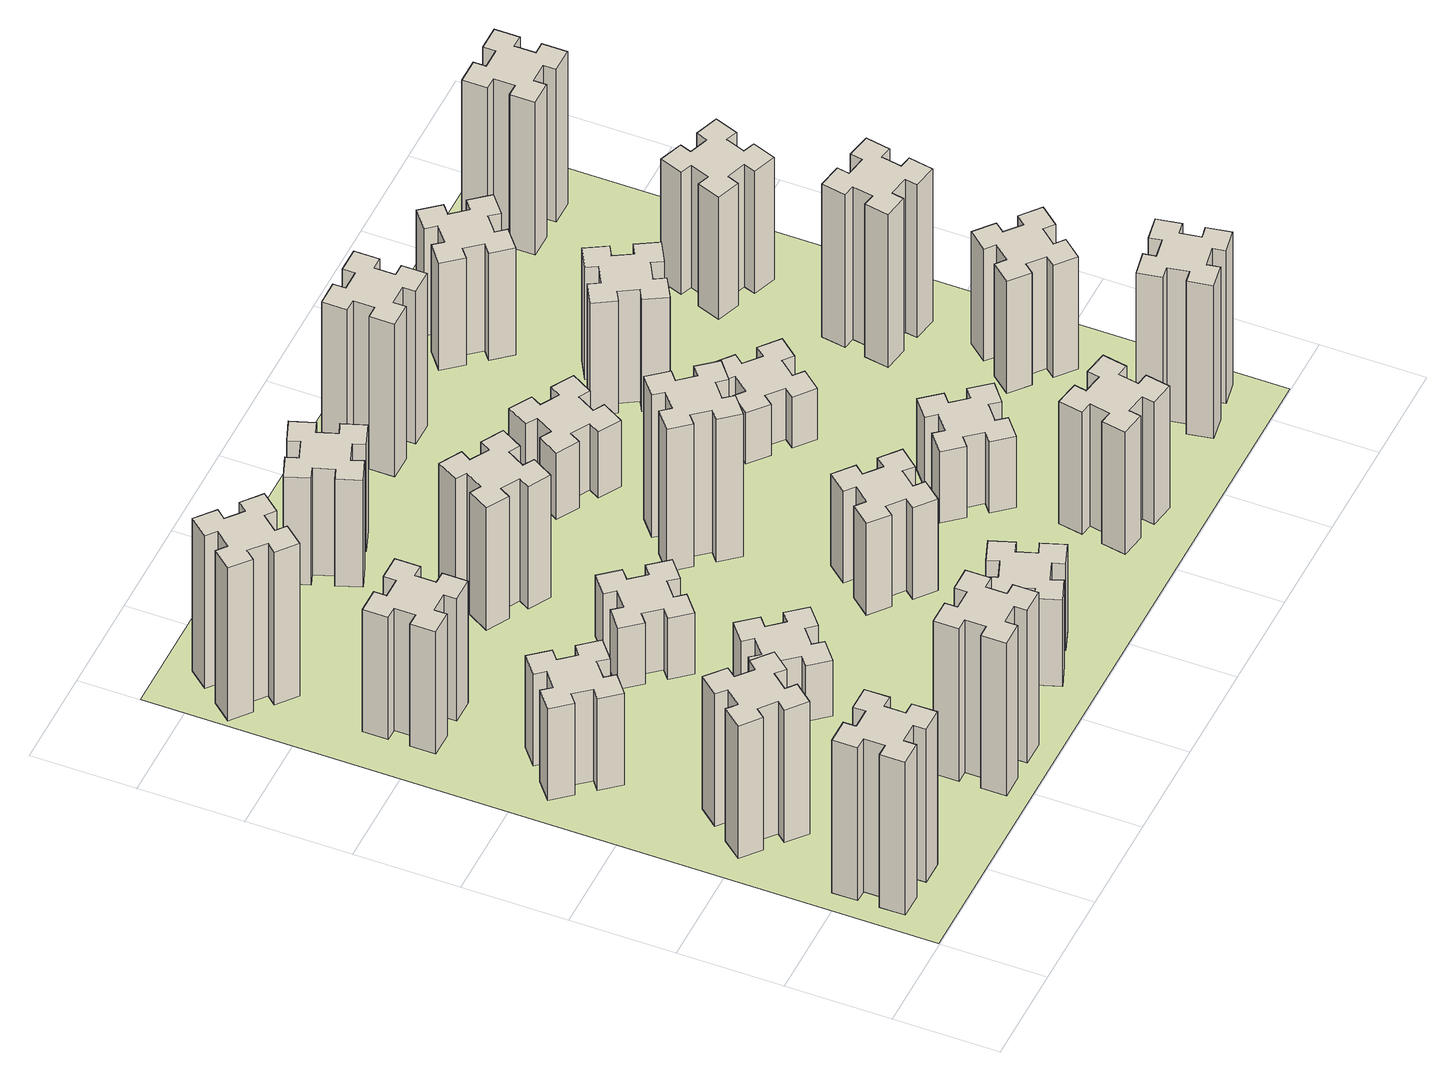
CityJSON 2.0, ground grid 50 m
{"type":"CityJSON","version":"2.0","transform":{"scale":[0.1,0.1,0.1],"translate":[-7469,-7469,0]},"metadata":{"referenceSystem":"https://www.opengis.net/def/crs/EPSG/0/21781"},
"CityObjects":{
"building1":{"type":"Building","attributes":{"class":"1000","function":"1000","usage":"1000","yearOfConstruction":2016,"roofType":"1000","measuredHeight":90,"storeysAboveGround":30,"storeysBelowGround":0},"geometry":[{"type":"Solid","lod":"1","boundaries":[[[[0,1,2,3,4,5,6,7,8,9,10,11,12,13,14,15,16,17,18,19]],[[17,16,20,21]],[[16,15,22,20]],[[15,14,23,22]],[[14,13,24,23]],[[13,12,25,24]],[[12,11,26,25]],[[11,10,27,26]],[[10,9,28,27]],[[9,8,29,28]],[[8,7,30,29]],[[7,6,31,30]],[[6,5,32,31]],[[5,4,33,32]],[[4,3,34,33]],[[3,2,35,34]],[[2,1,36,35]],[[1,0,37,36]],[[0,19,38,37]],[[19,18,39,38]],[[18,17,21,39]],[[24,25,26,27,28,29,30,31,32,33,34,35,36,37,38,39,21,20,22,23]]]]}]},
"building2":{"type":"Building","attributes":{"class":"1000","function":"1000","usage":"1000","yearOfConstruction":2016,"roofType":"1000","measuredHeight":78,"storeysAboveGround":30,"storeysBelowGround":0},"geometry":[{"type":"Solid","lod":"1","boundaries":[[[[40,41,42,43,44,45,46,47,48,49,50,51,52,53,54,55,56,57,58,59]],[[57,56,60,61]],[[56,55,62,60]],[[55,54,63,62]],[[54,53,64,63]],[[53,52,65,64]],[[52,51,66,65]],[[51,50,67,66]],[[50,49,68,67]],[[49,48,69,68]],[[48,47,70,69]],[[47,46,71,70]],[[46,45,72,71]],[[45,44,73,72]],[[44,43,74,73]],[[43,42,75,74]],[[42,41,76,75]],[[41,40,77,76]],[[40,59,78,77]],[[59,58,79,78]],[[58,57,61,79]],[[64,65,66,67,68,69,70,71,72,73,74,75,76,77,78,79,61,60,62,63]]]]}]},
"building3":{"type":"Building","attributes":{"class":"1000","function":"1000","usage":"1000","yearOfConstruction":2016,"roofType":"1000","measuredHeight":54,"storeysAboveGround":30,"storeysBelowGround":0},"geometry":[{"type":"Solid","lod":"1","boundaries":[[[[80,81,82,83,84,85,86,87,88,89,90,91,92,93,94,95,96,97,98,99]],[[97,96,100,101]],[[96,95,102,100]],[[95,94,103,102]],[[94,93,104,103]],[[93,92,105,104]],[[92,91,106,105]],[[91,90,107,106]],[[90,89,108,107]],[[89,88,109,108]],[[88,87,110,109]],[[87,86,111,110]],[[86,85,112,111]],[[85,84,113,112]],[[84,83,114,113]],[[83,82,115,114]],[[82,81,116,115]],[[81,80,117,116]],[[80,99,118,117]],[[99,98,119,118]],[[98,97,101,119]],[[104,105,106,107,108,109,110,111,112,113,114,115,116,117,118,119,101,100,102,103]]]]}]},
"building4":{"type":"Building","attributes":{"class":"1000","function":"1000","usage":"1000","yearOfConstruction":2016,"roofType":"1000","measuredHeight":72,"storeysAboveGround":30,"storeysBelowGround":0},"geometry":[{"type":"Solid","lod":"1","boundaries":[[[[120,121,122,123,124,125,126,127,128,129,130,131,132,133,134,135,136,137,138,139]],[[137,136,140,141]],[[136,135,142,140]],[[135,134,143,142]],[[134,133,144,143]],[[133,132,145,144]],[[132,131,146,145]],[[131,130,147,146]],[[130,129,148,147]],[[129,128,149,148]],[[128,127,150,149]],[[127,126,151,150]],[[126,125,152,151]],[[125,124,153,152]],[[124,123,154,153]],[[123,122,155,154]],[[122,121,156,155]],[[121,120,157,156]],[[120,139,158,157]],[[139,138,159,158]],[[138,137,141,159]],[[144,145,146,147,148,149,150,151,152,153,154,155,156,157,158,159,141,140,142,143]]]]}]},
"building5":{"type":"Building","attributes":{"class":"1000","function":"1000","usage":"1000","yearOfConstruction":2016,"roofType":"1000","measuredHeight":90,"storeysAboveGround":30,"storeysBelowGround":0},"geometry":[{"type":"Solid","lod":"1","boundaries":[[[[160,161,162,163,164,165,166,167,168,169,170,171,172,173,174,175,176,177,178,179]],[[177,176,180,181]],[[176,175,182,180]],[[175,174,183,182]],[[174,173,184,183]],[[173,172,185,184]],[[172,171,186,185]],[[171,170,187,186]],[[170,169,188,187]],[[169,168,189,188]],[[168,167,190,189]],[[167,166,191,190]],[[166,165,192,191]],[[165,164,193,192]],[[164,163,194,193]],[[163,162,195,194]],[[162,161,196,195]],[[161,160,197,196]],[[160,179,198,197]],[[179,178,199,198]],[[178,177,181,199]],[[184,185,186,187,188,189,190,191,192,193,194,195,196,197,198,199,181,180,182,183]]]]}]},
"building6":{"type":"Building","attributes":{"class":"1000","function":"1000","usage":"1000","yearOfConstruction":2016,"roofType":"1000","measuredHeight":90,"storeysAboveGround":30,"storeysBelowGround":0},"geometry":[{"type":"Solid","lod":"1","boundaries":[[[[200,201,202,203,204,205,206,207,208,209,210,211,212,213,214,215,216,217,218,219]],[[217,216,220,221]],[[216,215,222,220]],[[215,214,223,222]],[[214,213,224,223]],[[213,212,225,224]],[[212,211,226,225]],[[211,210,227,226]],[[210,209,228,227]],[[209,208,229,228]],[[208,207,230,229]],[[207,206,231,230]],[[206,205,232,231]],[[205,204,233,232]],[[204,203,234,233]],[[203,202,235,234]],[[202,201,236,235]],[[201,200,237,236]],[[200,219,238,237]],[[219,218,239,238]],[[218,217,221,239]],[[224,225,226,227,228,229,230,231,232,233,234,235,236,237,238,239,221,220,222,223]]]]}]},
"building7":{"type":"Building","attributes":{"class":"1000","function":"1000","usage":"1000","yearOfConstruction":2016,"roofType":"1000","measuredHeight":33,"storeysAboveGround":30,"storeysBelowGround":0},"geometry":[{"type":"Solid","lod":"1","boundaries":[[[[240,241,242,243,244,245,246,247,248,249,250,251,252,253,254,255,256,257,258,259]],[[257,256,260,261]],[[256,255,262,260]],[[255,254,263,262]],[[254,253,264,263]],[[253,252,265,264]],[[252,251,266,265]],[[251,250,267,266]],[[250,249,268,267]],[[249,248,269,268]],[[248,247,270,269]],[[247,246,271,270]],[[246,245,272,271]],[[245,244,273,272]],[[244,243,274,273]],[[243,242,275,274]],[[242,241,276,275]],[[241,240,277,276]],[[240,259,278,277]],[[259,258,279,278]],[[258,257,261,279]],[[264,265,266,267,268,269,270,271,272,273,274,275,276,277,278,279,261,260,262,263]]]]}]},
"building8":{"type":"Building","attributes":{"class":"1000","function":"1000","usage":"1000","yearOfConstruction":2016,"roofType":"1000","measuredHeight":36,"storeysAboveGround":30,"storeysBelowGround":0},"geometry":[{"type":"Solid","lod":"1","boundaries":[[[[280,281,282,283,284,285,286,287,288,289,290,291,292,293,294,295,296,297,298,299]],[[297,296,300,301]],[[296,295,302,300]],[[295,294,303,302]],[[294,293,304,303]],[[293,292,305,304]],[[292,291,306,305]],[[291,290,307,306]],[[290,289,308,307]],[[289,288,309,308]],[[288,287,310,309]],[[287,286,311,310]],[[286,285,312,311]],[[285,284,313,312]],[[284,283,314,313]],[[283,282,315,314]],[[282,281,316,315]],[[281,280,317,316]],[[280,299,318,317]],[[299,298,319,318]],[[298,297,301,319]],[[304,305,306,307,308,309,310,311,312,313,314,315,316,317,318,319,301,300,302,303]]]]}]},
"building9":{"type":"Building","attributes":{"class":"1000","function":"1000","usage":"1000","yearOfConstruction":2016,"roofType":"1000","measuredHeight":51,"storeysAboveGround":30,"storeysBelowGround":0},"geometry":[{"type":"Solid","lod":"1","boundaries":[[[[320,321,322,323,324,325,326,327,328,329,330,331,332,333,334,335,336,337,338,339]],[[337,336,340,341]],[[336,335,342,340]],[[335,334,343,342]],[[334,333,344,343]],[[333,332,345,344]],[[332,331,346,345]],[[331,330,347,346]],[[330,329,348,347]],[[329,328,349,348]],[[328,327,350,349]],[[327,326,351,350]],[[326,325,352,351]],[[325,324,353,352]],[[324,323,354,353]],[[323,322,355,354]],[[322,321,356,355]],[[321,320,357,356]],[[320,339,358,357]],[[339,338,359,358]],[[338,337,341,359]],[[344,345,346,347,348,349,350,351,352,353,354,355,356,357,358,359,341,340,342,343]]]]}]},
"building10":{"type":"Building","attributes":{"class":"1000","function":"1000","usage":"1000","yearOfConstruction":2016,"roofType":"1000","measuredHeight":72,"storeysAboveGround":30,"storeysBelowGround":0},"geometry":[{"type":"Solid","lod":"1","boundaries":[[[[360,361,362,363,364,365,366,367,368,369,370,371,372,373,374,375,376,377,378,379]],[[377,376,380,381]],[[376,375,382,380]],[[375,374,383,382]],[[374,373,384,383]],[[373,372,385,384]],[[372,371,386,385]],[[371,370,387,386]],[[370,369,388,387]],[[369,368,389,388]],[[368,367,390,389]],[[367,366,391,390]],[[366,365,392,391]],[[365,364,393,392]],[[364,363,394,393]],[[363,362,395,394]],[[362,361,396,395]],[[361,360,397,396]],[[360,379,398,397]],[[379,378,399,398]],[[378,377,381,399]],[[384,385,386,387,388,389,390,391,392,393,394,395,396,397,398,399,381,380,382,383]]]]}]},
"building11":{"type":"Building","attributes":{"class":"1000","function":"1000","usage":"1000","yearOfConstruction":2016,"roofType":"1000","measuredHeight":63,"storeysAboveGround":30,"storeysBelowGround":0},"geometry":[{"type":"Solid","lod":"1","boundaries":[[[[400,401,402,403,404,405,406,407,408,409,410,411,412,413,414,415,416,417,418,419]],[[417,416,420,421]],[[416,415,422,420]],[[415,414,423,422]],[[414,413,424,423]],[[413,412,425,424]],[[412,411,426,425]],[[411,410,427,426]],[[410,409,428,427]],[[409,408,429,428]],[[408,407,430,429]],[[407,406,431,430]],[[406,405,432,431]],[[405,404,433,432]],[[404,403,434,433]],[[403,402,435,434]],[[402,401,436,435]],[[401,400,437,436]],[[400,419,438,437]],[[419,418,439,438]],[[418,417,421,439]],[[424,425,426,427,428,429,430,431,432,433,434,435,436,437,438,439,421,420,422,423]]]]}]},
"building12":{"type":"Building","attributes":{"class":"1000","function":"1000","usage":"1000","yearOfConstruction":2016,"roofType":"1000","measuredHeight":54,"storeysAboveGround":30,"storeysBelowGround":0},"geometry":[{"type":"Solid","lod":"1","boundaries":[[[[440,441,442,443,444,445,446,447,448,449,450,451,452,453,454,455,456,457,458,459]],[[457,456,460,461]],[[456,455,462,460]],[[455,454,463,462]],[[454,453,464,463]],[[453,452,465,464]],[[452,451,466,465]],[[451,450,467,466]],[[450,449,468,467]],[[449,448,469,468]],[[448,447,470,469]],[[447,446,471,470]],[[446,445,472,471]],[[445,444,473,472]],[[444,443,474,473]],[[443,442,475,474]],[[442,441,476,475]],[[441,440,477,476]],[[440,459,478,477]],[[459,458,479,478]],[[458,457,461,479]],[[464,465,466,467,468,469,470,471,472,473,474,475,476,477,478,479,461,460,462,463]]]]}]},
"building13":{"type":"Building","attributes":{"class":"1000","function":"1000","usage":"1000","yearOfConstruction":2016,"roofType":"1000","measuredHeight":84,"storeysAboveGround":30,"storeysBelowGround":0},"geometry":[{"type":"Solid","lod":"1","boundaries":[[[[480,481,482,483,484,485,486,487,488,489,490,491,492,493,494,495,496,497,498,499]],[[497,496,500,501]],[[496,495,502,500]],[[495,494,503,502]],[[494,493,504,503]],[[493,492,505,504]],[[492,491,506,505]],[[491,490,507,506]],[[490,489,508,507]],[[489,488,509,508]],[[488,487,510,509]],[[487,486,511,510]],[[486,485,512,511]],[[485,484,513,512]],[[484,483,514,513]],[[483,482,515,514]],[[482,481,516,515]],[[481,480,517,516]],[[480,499,518,517]],[[499,498,519,518]],[[498,497,501,519]],[[504,505,506,507,508,509,510,511,512,513,514,515,516,517,518,519,501,500,502,503]]]]}]},
"building14":{"type":"Building","attributes":{"class":"1000","function":"1000","usage":"1000","yearOfConstruction":2016,"roofType":"1000","measuredHeight":39,"storeysAboveGround":30,"storeysBelowGround":0},"geometry":[{"type":"Solid","lod":"1","boundaries":[[[[520,521,522,523,524,525,526,527,528,529,530,531,532,533,534,535,536,537,538,539]],[[537,536,540,541]],[[536,535,542,540]],[[535,534,543,542]],[[534,533,544,543]],[[533,532,545,544]],[[532,531,546,545]],[[531,530,547,546]],[[530,529,548,547]],[[529,528,549,548]],[[528,527,550,549]],[[527,526,551,550]],[[526,525,552,551]],[[525,524,553,552]],[[524,523,554,553]],[[523,522,555,554]],[[522,521,556,555]],[[521,520,557,556]],[[520,539,558,557]],[[539,538,559,558]],[[538,537,541,559]],[[544,545,546,547,548,549,550,551,552,553,554,555,556,557,558,559,541,540,542,543]]]]}]},
"building15":{"type":"Building","attributes":{"class":"1000","function":"1000","usage":"1000","yearOfConstruction":2016,"roofType":"1000","measuredHeight":72,"storeysAboveGround":30,"storeysBelowGround":0},"geometry":[{"type":"Solid","lod":"1","boundaries":[[[[560,561,562,563,564,565,566,567,568,569,570,571,572,573,574,575,576,577,578,579]],[[577,576,580,581]],[[576,575,582,580]],[[575,574,583,582]],[[574,573,584,583]],[[573,572,585,584]],[[572,571,586,585]],[[571,570,587,586]],[[570,569,588,587]],[[569,568,589,588]],[[568,567,590,589]],[[567,566,591,590]],[[566,565,592,591]],[[565,564,593,592]],[[564,563,594,593]],[[563,562,595,594]],[[562,561,596,595]],[[561,560,597,596]],[[560,579,598,597]],[[579,578,599,598]],[[578,577,581,599]],[[584,585,586,587,588,589,590,591,592,593,594,595,596,597,598,599,581,580,582,583]]]]}]},
"building16":{"type":"Building","attributes":{"class":"1000","function":"1000","usage":"1000","yearOfConstruction":2016,"roofType":"1000","measuredHeight":90,"storeysAboveGround":30,"storeysBelowGround":0},"geometry":[{"type":"Solid","lod":"1","boundaries":[[[[600,601,602,603,604,605,606,607,608,609,610,611,612,613,614,615,616,617,618,619]],[[617,616,620,621]],[[616,615,622,620]],[[615,614,623,622]],[[614,613,624,623]],[[613,612,625,624]],[[612,611,626,625]],[[611,610,627,626]],[[610,609,628,627]],[[609,608,629,628]],[[608,607,630,629]],[[607,606,631,630]],[[606,605,632,631]],[[605,604,633,632]],[[604,603,634,633]],[[603,602,635,634]],[[602,601,636,635]],[[601,600,637,636]],[[600,619,638,637]],[[619,618,639,638]],[[618,617,621,639]],[[624,625,626,627,628,629,630,631,632,633,634,635,636,637,638,639,621,620,622,623]]]]}]},
"building17":{"type":"Building","attributes":{"class":"1000","function":"1000","usage":"1000","yearOfConstruction":2016,"roofType":"1000","measuredHeight":42,"storeysAboveGround":30,"storeysBelowGround":0},"geometry":[{"type":"Solid","lod":"1","boundaries":[[[[640,641,642,643,644,645,646,647,648,649,650,651,652,653,654,655,656,657,658,659]],[[657,656,660,661]],[[656,655,662,660]],[[655,654,663,662]],[[654,653,664,663]],[[653,652,665,664]],[[652,651,666,665]],[[651,650,667,666]],[[650,649,668,667]],[[649,648,669,668]],[[648,647,670,669]],[[647,646,671,670]],[[646,645,672,671]],[[645,644,673,672]],[[644,643,674,673]],[[643,642,675,674]],[[642,641,676,675]],[[641,640,677,676]],[[640,659,678,677]],[[659,658,679,678]],[[658,657,661,679]],[[664,665,666,667,668,669,670,671,672,673,674,675,676,677,678,679,661,660,662,663]]]]}]},
"building18":{"type":"Building","attributes":{"class":"1000","function":"1000","usage":"1000","yearOfConstruction":2016,"roofType":"1000","measuredHeight":30,"storeysAboveGround":30,"storeysBelowGround":0},"geometry":[{"type":"Solid","lod":"1","boundaries":[[[[680,681,682,683,684,685,686,687,688,689,690,691,692,693,694,695,696,697,698,699]],[[697,696,700,701]],[[696,695,702,700]],[[695,694,703,702]],[[694,693,704,703]],[[693,692,705,704]],[[692,691,706,705]],[[691,690,707,706]],[[690,689,708,707]],[[689,688,709,708]],[[688,687,710,709]],[[687,686,711,710]],[[686,685,712,711]],[[685,684,713,712]],[[684,683,714,713]],[[683,682,715,714]],[[682,681,716,715]],[[681,680,717,716]],[[680,699,718,717]],[[699,698,719,718]],[[698,697,701,719]],[[704,705,706,707,708,709,710,711,712,713,714,715,716,717,718,719,701,700,702,703]]]]}]},
"building19":{"type":"Building","attributes":{"class":"1000","function":"1000","usage":"1000","yearOfConstruction":2016,"roofType":"1000","measuredHeight":66,"storeysAboveGround":30,"storeysBelowGround":0},"geometry":[{"type":"Solid","lod":"1","boundaries":[[[[720,721,722,723,724,725,726,727,728,729,730,731,732,733,734,735,736,737,738,739]],[[737,736,740,741]],[[736,735,742,740]],[[735,734,743,742]],[[734,733,744,743]],[[733,732,745,744]],[[732,731,746,745]],[[731,730,747,746]],[[730,729,748,747]],[[729,728,749,748]],[[728,727,750,749]],[[727,726,751,750]],[[726,725,752,751]],[[725,724,753,752]],[[724,723,754,753]],[[723,722,755,754]],[[722,721,756,755]],[[721,720,757,756]],[[720,739,758,757]],[[739,738,759,758]],[[738,737,741,759]],[[744,745,746,747,748,749,750,751,752,753,754,755,756,757,758,759,741,740,742,743]]]]}]},
"building20":{"type":"Building","attributes":{"class":"1000","function":"1000","usage":"1000","yearOfConstruction":2016,"roofType":"1000","measuredHeight":90,"storeysAboveGround":30,"storeysBelowGround":0},"geometry":[{"type":"Solid","lod":"1","boundaries":[[[[760,761,762,763,764,765,766,767,768,769,770,771,772,773,774,775,776,777,778,779]],[[777,776,780,781]],[[776,775,782,780]],[[775,774,783,782]],[[774,773,784,783]],[[773,772,785,784]],[[772,771,786,785]],[[771,770,787,786]],[[770,769,788,787]],[[769,768,789,788]],[[768,767,790,789]],[[767,766,791,790]],[[766,765,792,791]],[[765,764,793,792]],[[764,763,794,793]],[[763,762,795,794]],[[762,761,796,795]],[[761,760,797,796]],[[760,779,798,797]],[[779,778,799,798]],[[778,777,781,799]],[[784,785,786,787,788,789,790,791,792,793,794,795,796,797,798,799,781,780,782,783]]]]}]},
"building21":{"type":"Building","attributes":{"class":"1000","function":"1000","usage":"1000","yearOfConstruction":2016,"roofType":"1000","measuredHeight":63,"storeysAboveGround":30,"storeysBelowGround":0},"geometry":[{"type":"Solid","lod":"1","boundaries":[[[[800,801,802,803,804,805,806,807,808,809,810,811,812,813,814,815,816,817,818,819]],[[817,816,820,821]],[[816,815,822,820]],[[815,814,823,822]],[[814,813,824,823]],[[813,812,825,824]],[[812,811,826,825]],[[811,810,827,826]],[[810,809,828,827]],[[809,808,829,828]],[[808,807,830,829]],[[807,806,831,830]],[[806,805,832,831]],[[805,804,833,832]],[[804,803,834,833]],[[803,802,835,834]],[[802,801,836,835]],[[801,800,837,836]],[[800,819,838,837]],[[819,818,839,838]],[[818,817,821,839]],[[824,825,826,827,828,829,830,831,832,833,834,835,836,837,838,839,821,820,822,823]]]]}]},
"building22":{"type":"Building","attributes":{"class":"1000","function":"1000","usage":"1000","yearOfConstruction":2016,"roofType":"1000","measuredHeight":66,"storeysAboveGround":30,"storeysBelowGround":0},"geometry":[{"type":"Solid","lod":"1","boundaries":[[[[840,841,842,843,844,845,846,847,848,849,850,851,852,853,854,855,856,857,858,859]],[[857,856,860,861]],[[856,855,862,860]],[[855,854,863,862]],[[854,853,864,863]],[[853,852,865,864]],[[852,851,866,865]],[[851,850,867,866]],[[850,849,868,867]],[[849,848,869,868]],[[848,847,870,869]],[[847,846,871,870]],[[846,845,872,871]],[[845,844,873,872]],[[844,843,874,873]],[[843,842,875,874]],[[842,841,876,875]],[[841,840,877,876]],[[840,859,878,877]],[[859,858,879,878]],[[858,857,861,879]],[[864,865,866,867,868,869,870,871,872,873,874,875,876,877,878,879,861,860,862,863]]]]}]},
"building23":{"type":"Building","attributes":{"class":"1000","function":"1000","usage":"1000","yearOfConstruction":2016,"roofType":"1000","measuredHeight":90,"storeysAboveGround":30,"storeysBelowGround":0},"geometry":[{"type":"Solid","lod":"1","boundaries":[[[[880,881,882,883,884,885,886,887,888,889,890,891,892,893,894,895,896,897,898,899]],[[897,896,900,901]],[[896,895,902,900]],[[895,894,903,902]],[[894,893,904,903]],[[893,892,905,904]],[[892,891,906,905]],[[891,890,907,906]],[[890,889,908,907]],[[889,888,909,908]],[[888,887,910,909]],[[887,886,911,910]],[[886,885,912,911]],[[885,884,913,912]],[[884,883,914,913]],[[883,882,915,914]],[[882,881,916,915]],[[881,880,917,916]],[[880,899,918,917]],[[899,898,919,918]],[[898,897,901,919]],[[904,905,906,907,908,909,910,911,912,913,914,915,916,917,918,919,901,900,902,903]]]]}]},
"building24":{"type":"Building","attributes":{"class":"1000","function":"1000","usage":"1000","yearOfConstruction":2016,"roofType":"1000","measuredHeight":72,"storeysAboveGround":30,"storeysBelowGround":0},"geometry":[{"type":"Solid","lod":"1","boundaries":[[[[920,921,922,923,924,925,926,927,928,929,930,931,932,933,934,935,936,937,938,939]],[[937,936,940,941]],[[936,935,942,940]],[[935,934,943,942]],[[934,933,944,943]],[[933,932,945,944]],[[932,931,946,945]],[[931,930,947,946]],[[930,929,948,947]],[[929,928,949,948]],[[928,927,950,949]],[[927,926,951,950]],[[926,925,952,951]],[[925,924,953,952]],[[924,923,954,953]],[[923,922,955,954]],[[922,921,956,955]],[[921,920,957,956]],[[920,939,958,957]],[[939,938,959,958]],[[938,937,941,959]],[[944,945,946,947,948,949,950,951,952,953,954,955,956,957,958,959,941,940,942,943]]]]}]},
"building25":{"type":"Building","attributes":{"class":"1000","function":"1000","usage":"1000","yearOfConstruction":2016,"roofType":"1000","measuredHeight":90,"storeysAboveGround":30,"storeysBelowGround":0},"geometry":[{"type":"Solid","lod":"1","boundaries":[[[[960,961,962,963,964,965,966,967,968,969,970,971,972,973,974,975,976,977,978,979]],[[977,976,980,981]],[[976,975,982,980]],[[975,974,983,982]],[[974,973,984,983]],[[973,972,985,984]],[[972,971,986,985]],[[971,970,987,986]],[[970,969,988,987]],[[969,968,989,988]],[[968,967,990,989]],[[967,966,991,990]],[[966,965,992,991]],[[965,964,993,992]],[[964,963,994,993]],[[963,962,995,994]],[[962,961,996,995]],[[961,960,997,996]],[[960,979,998,997]],[[979,978,999,998]],[[978,977,981,999]],[[984,985,986,987,988,989,990,991,992,993,994,995,996,997,998,999,981,980,982,983]]]]}]},
"landuse1":{"type":"LandUse","attributes":{"name":"plot1","function":"1010"},"geometry":[{"type":"MultiSurface","lod":"1","boundaries":[[[1000,1001,1002,1003]]]}]}
},
"vertices":[
[165,425,0],[165,325,0],[105,325,0],[105,205,0],[225,205,0],[225,265,0],[325,265,0],[325,205,0],[445,205,0],[445,325,0],[385,325,0],[385,425,0],[445,425,0],[445,545,0],[325,545,0],[325,485,0],[225,485,0],[225,545,0],[105,545,0],[105,425,0],[225,485,900],[225,545,900],[325,485,900],[325,545,900],[445,545,900],[445,425,900],[385,425,900],[385,325,900],[445,325,900],[445,205,900],[325,205,900],[325,265,900],[225,265,900],[225,205,900],[105,205,900],[105,325,900],[165,325,900],[165,425,900],[105,425,900],[105,545,900],
[484,1067,0],[408,1132,0],[446,1178,0],[354,1255,0],[277,1163,0],[323,1124,0],[259,1048,0],[213,1086,0],[136,994,0],[228,917,0],[266,963,0],[343,899,0],[304,853,0],[396,776,0],[473,868,0],[427,906,0],[492,983,0],[538,944,0],[615,1036,0],[523,1113,0],[492,983,780],[538,944,780],[427,906,780],[473,868,780],[396,776,780],[304,853,780],[343,899,780],[266,963,780],[228,917,780],[136,994,780],[213,1086,780],[259,1048,780],[323,1124,780],[277,1163,780],[354,1255,780],[446,1178,780],[408,1132,780],[484,1067,780],[523,1113,780],[615,1036,780],
[408,1739,0],[484,1803,0],[523,1757,0],[615,1834,0],[538,1926,0],[492,1888,0],[427,1964,0],[473,2003,0],[396,2095,0],[304,2018,0],[343,1972,0],[266,1907,0],[228,1953,0],[136,1876,0],[213,1784,0],[259,1823,0],[323,1746,0],[277,1708,0],[354,1616,0],[446,1693,0],[323,1746,540],[277,1708,540],[259,1823,540],[213,1784,540],[136,1876,540],[228,1953,540],[266,1907,540],[343,1972,540],[304,2018,540],[396,2095,540],[473,2003,540],[427,1964,540],[492,1888,540],[538,1926,540],[615,1834,540],[523,1757,540],[484,1803,540],[408,1739,540],[446,1693,540],[354,1616,540],
[485,2545,0],[485,2645,0],[545,2645,0],[545,2765,0],[425,2765,0],[425,2705,0],[325,2705,0],[325,2765,0],[205,2765,0],[205,2645,0],[265,2645,0],[265,2545,0],[205,2545,0],[205,2425,0],[325,2425,0],[325,2485,0],[425,2485,0],[425,2425,0],[545,2425,0],[545,2545,0],[425,2485,720],[425,2425,720],[325,2485,720],[325,2425,720],[205,2425,720],[205,2545,720],[265,2545,720],[265,2645,720],[205,2645,720],[205,2765,720],[325,2765,720],[325,2705,720],[425,2705,720],[425,2765,720],[545,2765,720],[545,2645,720],[485,2645,720],[485,2545,720],[545,2545,720],[545,2425,720],
[1225,225,0],[1225,325,0],[1285,325,0],[1285,445,0],[1165,445,0],[1165,385,0],[1065,385,0],[1065,445,0],[945,445,0],[945,325,0],[1005,325,0],[1005,225,0],[945,225,0],[945,105,0],[1065,105,0],[1065,165,0],[1165,165,0],[1165,105,0],[1285,105,0],[1285,225,0],[1165,165,900],[1165,105,900],[1065,165,900],[1065,105,900],[945,105,900],[945,225,900],[1005,225,900],[1005,325,900],[945,325,900],[945,445,900],[1065,445,900],[1065,385,900],[1165,385,900],[1165,445,900],[1285,445,900],[1285,325,900],[1225,325,900],[1225,225,900],[1285,225,900],[1285,105,900],
[384,3387,0],[308,3452,0],[346,3498,0],[254,3575,0],[177,3483,0],[223,3444,0],[159,3368,0],[113,3406,0],[36,3314,0],[128,3237,0],[166,3283,0],[243,3219,0],[204,3173,0],[296,3096,0],[373,3188,0],[327,3226,0],[392,3303,0],[438,3264,0],[515,3356,0],[423,3433,0],[392,3303,900],[438,3264,900],[327,3226,900],[373,3188,900],[296,3096,900],[204,3173,900],[243,3219,900],[166,3283,900],[128,3237,900],[36,3314,900],[113,3406,900],[159,3368,900],[223,3444,900],[177,3483,900],[254,3575,900],[346,3498,900],[308,3452,900],[384,3387,900],[423,3433,900],[515,3356,900],
[1083,1332,0],[1006,1267,0],[968,1313,0],[876,1236,0],[953,1144,0],[999,1183,0],[1063,1106,0],[1017,1068,0],[1094,976,0],[1186,1053,0],[1148,1099,0],[1224,1163,0],[1263,1117,0],[1355,1194,0],[1278,1286,0],[1232,1248,0],[1167,1324,0],[1213,1363,0],[1136,1455,0],[1044,1378,0],[1167,1324,330],[1213,1363,330],[1232,1248,330],[1278,1286,330],[1355,1194,330],[1263,1117,330],[1224,1163,330],[1148,1099,330],[1186,1053,330],[1094,976,330],[1017,1068,330],[1063,1106,330],[999,1183,330],[953,1144,330],[876,1236,330],[968,1313,330],[1006,1267,330],[1083,1332,330],[1044,1378,330],[1136,1455,330],
[1083,1972,0],[1006,1907,0],[968,1953,0],[876,1876,0],[953,1784,0],[999,1823,0],[1063,1746,0],[1017,1708,0],[1094,1616,0],[1186,1693,0],[1148,1739,0],[1224,1803,0],[1263,1757,0],[1355,1834,0],[1278,1926,0],[1232,1888,0],[1167,1964,0],[1213,2003,0],[1136,2095,0],[1044,2018,0],[1167,1964,360],[1213,2003,360],[1232,1888,360],[1278,1926,360],[1355,1834,360],[1263,1757,360],[1224,1803,360],[1148,1739,360],[1186,1693,360],[1094,1616,360],[1017,1708,360],[1063,1746,360],[999,1823,360],[953,1784,360],[876,1876,360],[968,1953,360],[1006,1907,360],[1083,1972,360],[1044,2018,360],[1136,2095,360],
[1765,496,0],[1671,462,0],[1650,518,0],[1537,477,0],[1579,364,0],[1635,385,0],[1669,291,0],[1613,270,0],[1654,157,0],[1767,199,0],[1746,255,0],[1840,289,0],[1860,233,0],[1973,274,0],[1932,387,0],[1876,366,0],[1842,460,0],[1898,480,0],[1857,593,0],[1744,552,0],[1842,460,510],[1898,480,510],[1876,366,510],[1932,387,510],[1973,274,510],[1860,233,510],[1840,289,510],[1746,255,510],[1767,199,510],[1654,157,510],[1613,270,510],[1669,291,510],[1635,385,510],[1579,364,510],[1537,477,510],[1650,518,510],[1671,462,510],[1765,496,510],[1744,552,510],[1857,593,510],
[1314,2666,0],[1227,2716,0],[1257,2768,0],[1153,2828,0],[1093,2724,0],[1145,2694,0],[1095,2607,0],[1043,2637,0],[983,2533,0],[1087,2473,0],[1117,2525,0],[1204,2475,0],[1174,2423,0],[1278,2363,0],[1338,2467,0],[1286,2497,0],[1336,2584,0],[1388,2554,0],[1448,2658,0],[1344,2718,0],[1336,2584,720],[1388,2554,720],[1286,2497,720],[1338,2467,720],[1278,2363,720],[1174,2423,720],[1204,2475,720],[1117,2525,720],[1087,2473,720],[983,2533,720],[1043,2637,720],[1095,2607,720],[1145,2694,720],[1093,2724,720],[1153,2828,720],[1257,2768,720],[1227,2716,720],[1314,2666,720],[1344,2718,720],[1448,2658,720],
[1125,3456,0],[1031,3422,0],[1010,3478,0],[897,3437,0],[939,3324,0],[995,3345,0],[1029,3251,0],[973,3230,0],[1014,3117,0],[1127,3159,0],[1106,3215,0],[1200,3249,0],[1220,3193,0],[1333,3234,0],[1292,3347,0],[1236,3326,0],[1202,3420,0],[1258,3440,0],[1217,3553,0],[1104,3512,0],[1202,3420,630],[1258,3440,630],[1236,3326,630],[1292,3347,630],[1333,3234,630],[1220,3193,630],[1200,3249,630],[1106,3215,630],[1127,3159,630],[1014,3117,630],[973,3230,630],[1029,3251,630],[995,3345,630],[939,3324,630],[897,3437,630],[1010,3478,630],[1031,3422,630],[1125,3456,630],[1104,3512,630],[1217,3553,630],
[1846,1063,0],[1923,999,0],[1884,953,0],[1976,876,0],[2053,968,0],[2007,1006,0],[2072,1083,0],[2118,1044,0],[2195,1136,0],[2103,1213,0],[2064,1167,0],[1988,1232,0],[2026,1278,0],[1934,1355,0],[1857,1263,0],[1903,1224,0],[1839,1148,0],[1793,1186,0],[1716,1094,0],[1808,1017,0],[1839,1148,540],[1793,1186,540],[1903,1224,540],[1857,1263,540],[1934,1355,540],[2026,1278,540],[1988,1232,540],[2064,1167,540],[2103,1213,540],[2195,1136,540],[2118,1044,540],[2072,1083,540],[2007,1006,540],[2053,968,540],[1976,876,540],[1884,953,540],[1923,999,540],[1846,1063,540],[1808,1017,540],[1716,1094,540],
[1972,1988,0],[1907,2064,0],[1953,2103,0],[1876,2195,0],[1784,2118,0],[1823,2072,0],[1746,2007,0],[1708,2053,0],[1616,1976,0],[1693,1884,0],[1739,1923,0],[1803,1846,0],[1757,1808,0],[1834,1716,0],[1926,1793,0],[1888,1839,0],[1964,1903,0],[2003,1857,0],[2095,1934,0],[2018,2026,0],[1964,1903,840],[2003,1857,840],[1888,1839,840],[1926,1793,840],[1834,1716,840],[1757,1808,840],[1803,1846,840],[1739,1923,840],[1693,1884,840],[1616,1976,840],[1708,2053,840],[1746,2007,840],[1823,2072,840],[1784,2118,840],[1876,2195,840],[1953,2103,840],[1907,2064,840],[1972,1988,840],[2018,2026,840],[2095,1934,840],
[2026,2497,0],[2076,2584,0],[2128,2554,0],[2188,2658,0],[2084,2718,0],[2054,2666,0],[1967,2716,0],[1997,2768,0],[1893,2828,0],[1833,2724,0],[1885,2694,0],[1835,2607,0],[1783,2637,0],[1723,2533,0],[1827,2473,0],[1857,2525,0],[1944,2475,0],[1914,2423,0],[2018,2363,0],[2078,2467,0],[1944,2475,390],[1914,2423,390],[1857,2525,390],[1827,2473,390],[1723,2533,390],[1783,2637,390],[1835,2607,390],[1885,2694,390],[1833,2724,390],[1893,2828,390],[1997,2768,390],[1967,2716,390],[2054,2666,390],[2084,2718,390],[2188,2658,390],[2128,2554,390],[2076,2584,390],[2026,2497,390],[2078,2467,390],[2018,2363,390],
[2596,444,0],[2578,345,0],[2519,356,0],[2498,237,0],[2617,217,0],[2627,276,0],[2725,258,0],[2715,199,0],[2833,178,0],[2854,297,0],[2795,307,0],[2812,405,0],[2871,395,0],[2892,513,0],[2774,534,0],[2764,475,0],[2665,492,0],[2676,551,0],[2557,572,0],[2537,454,0],[2665,492,720],[2676,551,720],[2764,475,720],[2774,534,720],[2892,513,720],[2871,395,720],[2812,405,720],[2795,307,720],[2854,297,720],[2833,178,720],[2715,199,720],[2725,258,720],[2627,276,720],[2617,217,720],[2498,237,720],[2519,356,720],[2578,345,720],[2596,444,720],[2537,454,720],[2557,572,720],
[1965,3385,0],[1965,3485,0],[2025,3485,0],[2025,3605,0],[1905,3605,0],[1905,3545,0],[1805,3545,0],[1805,3605,0],[1685,3605,0],[1685,3485,0],[1745,3485,0],[1745,3385,0],[1685,3385,0],[1685,3265,0],[1805,3265,0],[1805,3325,0],[1905,3325,0],[1905,3265,0],[2025,3265,0],[2025,3385,0],[1905,3325,900],[1905,3265,900],[1805,3325,900],[1805,3265,900],[1685,3265,900],[1685,3385,900],[1745,3385,900],[1745,3485,900],[1685,3485,900],[1685,3605,900],[1805,3605,900],[1805,3545,900],[1905,3545,900],[1905,3605,900],[2025,3605,900],[2025,3485,900],[1965,3485,900],[1965,3385,900],[2025,3385,900],[2025,3265,900],
[2628,899,0],[2704,963,0],[2743,917,0],[2835,994,0],[2758,1086,0],[2712,1048,0],[2647,1124,0],[2693,1163,0],[2616,1255,0],[2524,1178,0],[2563,1132,0],[2486,1067,0],[2448,1113,0],[2356,1036,0],[2433,944,0],[2479,983,0],[2543,906,0],[2497,868,0],[2574,776,0],[2666,853,0],[2543,906,420],[2497,868,420],[2479,983,420],[2433,944,420],[2356,1036,420],[2448,1113,420],[2486,1067,420],[2563,1132,420],[2524,1178,420],[2616,1255,420],[2693,1163,420],[2647,1124,420],[2712,1048,420],[2758,1086,420],[2835,994,420],[2743,917,420],[2704,963,420],[2628,899,420],[2666,853,420],[2574,776,420],
[2704,2007,0],[2628,2072,0],[2666,2118,0],[2574,2195,0],[2497,2103,0],[2543,2064,0],[2479,1988,0],[2433,2026,0],[2356,1934,0],[2448,1857,0],[2486,1903,0],[2563,1839,0],[2524,1793,0],[2616,1716,0],[2693,1808,0],[2647,1846,0],[2712,1923,0],[2758,1884,0],[2835,1976,0],[2743,2053,0],[2712,1923,300],[2758,1884,300],[2647,1846,300],[2693,1808,300],[2616,1716,300],[2524,1793,300],[2563,1839,300],[2486,1903,300],[2448,1857,300],[2356,1934,300],[2433,2026,300],[2479,1988,300],[2543,2064,300],[2497,2103,300],[2574,2195,300],[2666,2118,300],[2628,2072,300],[2704,2007,300],[2743,2053,300],[2835,1976,300],
[2475,2584,0],[2525,2497,0],[2473,2467,0],[2533,2363,0],[2637,2423,0],[2607,2475,0],[2694,2525,0],[2724,2473,0],[2828,2533,0],[2768,2637,0],[2716,2607,0],[2666,2694,0],[2718,2724,0],[2658,2828,0],[2554,2768,0],[2584,2716,0],[2497,2666,0],[2467,2718,0],[2363,2658,0],[2423,2554,0],[2497,2666,660],[2467,2718,660],[2584,2716,660],[2554,2768,660],[2658,2828,660],[2718,2724,660],[2666,2694,660],[2716,2607,660],[2768,2637,660],[2828,2533,660],[2724,2473,660],[2694,2525,660],[2607,2475,660],[2637,2423,660],[2533,2363,660],[2473,2467,660],[2525,2497,660],[2475,2584,660],[2423,2554,660],[2363,2658,660],
[3465,492,0],[3367,475,0],[3357,534,0],[3238,513,0],[3259,395,0],[3318,405,0],[3336,307,0],[3277,297,0],[3297,178,0],[3416,199,0],[3405,258,0],[3504,276,0],[3514,217,0],[3632,237,0],[3611,356,0],[3552,345,0],[3535,444,0],[3594,454,0],[3573,572,0],[3455,551,0],[3535,444,900],[3594,454,900],[3552,345,900],[3611,356,900],[3632,237,900],[3514,217,900],[3504,276,900],[3405,258,900],[3416,199,900],[3297,178,900],[3277,297,900],[3336,307,900],[3318,405,900],[3259,395,900],[3238,513,900],[3357,534,900],[3367,475,900],[3465,492,900],[3455,551,900],[3573,572,900],
[2712,3368,0],[2647,3444,0],[2693,3483,0],[2616,3575,0],[2524,3498,0],[2563,3452,0],[2486,3387,0],[2448,3433,0],[2356,3356,0],[2433,3264,0],[2479,3303,0],[2543,3226,0],[2497,3188,0],[2574,3096,0],[2666,3173,0],[2628,3219,0],[2704,3283,0],[2743,3237,0],[2835,3314,0],[2758,3406,0],[2704,3283,630],[2743,3237,630],[2628,3219,630],[2666,3173,630],[2574,3096,630],[2497,3188,630],[2543,3226,630],[2479,3303,630],[2433,3264,630],[2356,3356,630],[2448,3433,630],[2486,3387,630],[2563,3452,630],[2524,3498,630],[2616,3575,630],[2693,3483,630],[2647,3444,630],[2712,3368,630],[2758,3406,630],[2835,3314,630],
[3544,1167,0],[3468,1232,0],[3506,1278,0],[3414,1355,0],[3337,1263,0],[3383,1224,0],[3319,1148,0],[3273,1186,0],[3196,1094,0],[3288,1017,0],[3326,1063,0],[3403,999,0],[3364,953,0],[3456,876,0],[3533,968,0],[3487,1006,0],[3552,1083,0],[3598,1044,0],[3675,1136,0],[3583,1213,0],[3552,1083,660],[3598,1044,660],[3487,1006,660],[3533,968,660],[3456,876,660],[3364,953,660],[3403,999,660],[3326,1063,660],[3288,1017,660],[3196,1094,660],[3273,1186,660],[3319,1148,660],[3383,1224,660],[3337,1263,660],[3414,1355,660],[3506,1278,660],[3468,1232,660],[3544,1167,660],[3583,1213,660],[3675,1136,660],
[3267,1656,0],[3365,1638,0],[3355,1579,0],[3473,1558,0],[3494,1677,0],[3435,1687,0],[3452,1785,0],[3511,1775,0],[3532,1893,0],[3414,1914,0],[3404,1855,0],[3305,1872,0],[3316,1931,0],[3197,1952,0],[3177,1834,0],[3236,1824,0],[3218,1725,0],[3159,1736,0],[3138,1617,0],[3257,1597,0],[3218,1725,900],[3159,1736,900],[3236,1824,900],[3177,1834,900],[3197,1952,900],[3316,1931,900],[3305,1872,900],[3404,1855,900],[3414,1914,900],[3532,1893,900],[3511,1775,900],[3452,1785,900],[3435,1687,900],[3494,1677,900],[3473,1558,900],[3355,1579,900],[3365,1638,900],[3267,1656,900],[3257,1597,900],[3138,1617,900],
[3420,2582,0],[3326,2616,0],[3347,2672,0],[3234,2713,0],[3193,2600,0],[3249,2580,0],[3215,2486,0],[3159,2507,0],[3117,2394,0],[3230,2353,0],[3251,2409,0],[3345,2375,0],[3324,2319,0],[3437,2277,0],[3478,2390,0],[3422,2411,0],[3456,2505,0],[3512,2484,0],[3553,2597,0],[3440,2638,0],[3456,2505,720],[3512,2484,720],[3422,2411,720],[3478,2390,720],[3437,2277,720],[3324,2319,720],[3345,2375,720],[3251,2409,720],[3230,2353,720],[3117,2394,720],[3159,2507,720],[3215,2486,720],[3249,2580,720],[3193,2600,720],[3234,2713,720],[3347,2672,720],[3326,2616,720],[3420,2582,720],[3440,2638,720],[3553,2597,720],
[3285,3325,0],[3385,3325,0],[3385,3265,0],[3505,3265,0],[3505,3385,0],[3445,3385,0],[3445,3485,0],[3505,3485,0],[3505,3605,0],[3385,3605,0],[3385,3545,0],[3285,3545,0],[3285,3605,0],[3165,3605,0],[3165,3485,0],[3225,3485,0],[3225,3385,0],[3165,3385,0],[3165,3265,0],[3285,3265,0],[3225,3385,900],[3165,3385,900],[3225,3485,900],[3165,3485,900],[3165,3605,900],[3285,3605,900],[3285,3545,900],[3385,3545,900],[3385,3605,900],[3505,3605,900],[3505,3485,900],[3445,3485,900],[3445,3385,900],[3505,3385,900],[3505,3265,900],[3385,3265,900],[3385,3325,900],[3285,3325,900],[3285,3265,900],[3165,3265,900],
[5,3705,0],[3705,3705,0],[3705,5,0],[5,5,0]
]}
